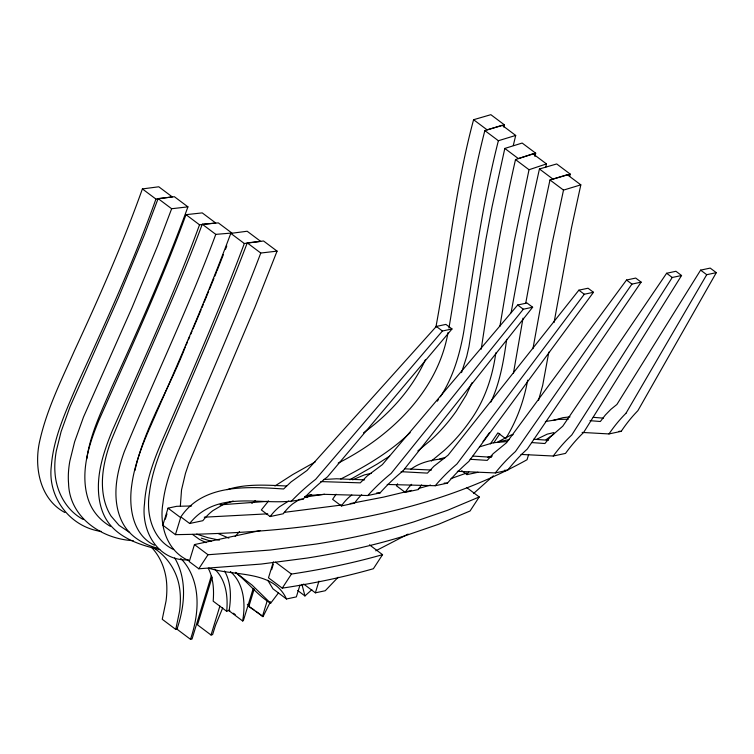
<?xml version="1.0" encoding="UTF-8"?>
<svg xmlns="http://www.w3.org/2000/svg" width="754" height="754" viewBox="0 0 754 754"><rect width="100%" height="100%" fill="white"/><g stroke="black" fill="none" stroke-linecap="round" stroke-linejoin="round"><path stroke-width="1.13" d="M229.244 610.109L226.709 611.315C228.094 596.574 226.106 579.92 214.777 569.242M253.221 588.422L243.363 620.665L242.618 620.957L229.093 610.806C231.214 597.526 231.421 582.993 224.541 570.976M242.618 620.957C245.71 603.907 244.211 583.737 230.404 571.532M499.902 326.341L514.068 242.109L529.025 169.725L546.471 163.92L545.726 167.331M506.697 339.375C503.663 360.732 500.043 382.372 490.892 402.089M86.767 458.913C90.263 433.776 101.865 410.751 111.601 387.613C138.915 328.178 165.569 268.367 187.925 206.86L174.4 196.719L158.123 198.594L144.203 235.389L118.491 297.528L70.009 406.83L61.093 431.665L56.305 450.967A103.609 58.181 -53.1 0 0 55.042 473.361C56.427 492.023 66.39 510.552 83.242 519.497M481.212 349.215C490.76 285.681 501.24 222.26 515.5 159.584L532.946 153.778L546.471 163.92M495.821 352.834C492.522 377.236 484.426 401.185 469.846 421.222A101.658 57.078 -53.1 0 1 444.153 450.506L431.392 461.043M548.837 352.09L542.691 385.313L538.535 400.317M523.022 318.16L513.408 373.428M532.946 348.687L552.06 243.674L563.511 190.102L580.825 184.853L571.466 227.962L554.058 322.514M511.089 312.769L527.951 220.875L539.44 168.981L556.697 163.948L570.222 174.089L569.694 176.37M525.736 303.24L538.535 233.533L549.977 179.961L567.3 174.711L580.825 184.853M134.909 470.543C144.73 427.037 169.358 388.593 185.201 347.208M448.036 332.486C437.659 391.873 390.007 436.896 338.188 463.116M448.941 328.047C460.157 262.1 468.13 195.484 484.85 130.583L502.183 125.296L515.708 135.437L513.295 145.484M527.668 380.148C523.964 400.789 516.716 420.836 505.651 438.677L497.904 432.871L490.336 443.927M534.925 156.502L535.689 153.194L522.164 143.053L504.812 148.434L492.032 206.945L485.783 240.102L468.95 346.67L466.735 356.416L461.542 372.599M515.708 135.437L498.375 140.725C482.334 203.825 473.776 268.424 463.597 332.637C459.535 355.096 452.994 377.537 440.355 396.774M435.84 327.453C448.724 258.283 455.19 187.84 473.587 119.716L490.854 114.683L504.379 124.834L503.823 127.068M151.46 547.3C159.311 555.491 164.099 566.235 165.965 577.357A111.121 62.394 -53.1 0 1 166.05 600.995L162.242 619.279L175.767 629.43L179.575 611.136A111.121 62.394 -53.1 0 0 179.49 587.498M174.692 557.951C187.463 579.534 184.739 606.348 176.964 629.166L190.489 639.317C198.264 616.489 200.988 589.685 188.217 568.092A152.412 85.579 -53.1 0 0 180.724 558.375M191.61 505.972L176.69 506.311L168.029 508.158L162.817 525.189L175.437 534.652C295.511 532.852 420.336 518.941 527.027 459.742L528.658 454.417M165.324 519.195L166.964 513.842M175.437 534.652L180.64 517.612L168.029 508.158M260.375 530.533L194.457 544.577L189.254 561.617L198.811 568.78L261.204 564.058L307.208 558.045A880.418 394.219 17 0 0 404.757 535.887L438.357 524.35L470.044 511.005L479.242 496.961L466.594 487.47M211.393 575.688L192.016 639.062L190.489 639.317M212.147 576.999L197.51 624.868L211.035 635.009L212.609 634.604L215.531 625.207L222.722 607.875M211.035 635.009L219.876 606.103M270.46 601.758L263.052 616.602L248.858 606.47L254.202 588.997M273.372 561.834L268.49 577.809L282.26 588.139A879.777 393.927 17 0 0 373.39 568.723L382.551 554.661L369.488 544.859M271.647 569.675L273.278 564.312M262.383 616.612L267.142 601.051M299.941 585.179L296.36 596.885L286.492 598.987L272.967 588.846L267.745 580.231M303.655 584.039L315.379 592.832L318.951 581.127M142.393 188.924L155.918 199.065L172.298 196.926L158.774 186.785L142.393 188.924C122.742 244.051 99.047 297.642 74.448 350.714C61.564 379.827 47.097 408.687 39.981 439.912C33.676 465.897 39.34 498.912 64.872 512.522M155.918 199.065C133.42 262.618 104.995 323.843 77.002 385.106C65.994 411.137 53.496 437.556 51.31 466.132C47.464 497.357 70.084 527.225 101.422 531.476M187.925 206.86L171.648 208.735L157.727 245.531L132.016 307.67L83.534 416.971L74.618 441.806L69.839 461.109A103.609 58.181 -53.1 0 0 68.567 483.502C69.443 517.348 101.799 539.119 133.232 540.665M230.79 233.372L244.315 243.514L260.696 241.384L247.171 231.242L230.79 233.372C205.842 300.262 177.058 365.652 148.425 431.024C141.092 448.215 134.391 465.906 131.846 484.511C128.51 506.368 132.223 534.567 154.429 545.236M244.315 243.514C219.367 310.403 190.583 375.794 161.95 441.165C153.42 461.08 145.786 481.844 144.514 503.672C140.894 531.108 157.906 561.334 188.472 559.873M185.993 214.664L199.518 224.805L215.757 223.033L202.232 212.892L185.993 214.664C160.413 284.776 128.953 352.486 98.736 420.666C90.621 440.534 83.392 461.712 85.108 483.493A123.92 69.585 -53.1 0 0 89.877 503.719C94.005 513.248 101.413 521.155 110.367 526.339M199.518 224.805C173.938 294.927 142.478 362.627 112.261 430.807C104.146 450.675 96.917 471.853 98.633 493.634A123.92 69.585 -53.1 0 0 103.402 513.86C112.893 536.103 138.001 544.793 159.829 549.562M180.366 505.906L181.535 489.883L185.475 473.333L188.905 463.201L255.059 306.953L277.067 251.129L263.542 240.988L247.246 242.892C221.808 309.828 192.751 375.322 164.655 441.165C157.727 457.885 151.488 475.124 149.396 493.201C145.899 514.586 152.61 539.789 173.703 549.572M277.067 251.129L260.771 253.033C235.333 319.979 206.276 385.464 178.18 451.307C171.252 468.027 165.013 485.265 162.921 503.342C159.085 525.566 166.992 551.419 189.169 560.816M202.261 224.221L215.785 234.371L231.864 233.033L218.34 222.892L202.261 224.221C174.966 298.009 140.63 368.866 110.763 441.552C104.335 459.431 99.971 478.875 103.864 497.829A125.221 70.31 -53.1 0 0 111.074 516.104L119.094 525.397L129.679 532.494M215.785 234.371C188.5 308.15 154.165 379.008 124.287 451.693C117.86 469.572 113.496 489.016 117.388 507.97A125.221 70.31 -53.1 0 0 124.608 526.245C132.025 537.725 144.627 544.69 157.548 548.215M217.02 270.827L223.382 254.626M225.503 249.225L226.775 245.993M201.997 307.604L203.326 304.362M204.202 302.194L208.622 291.374M209.508 289.216L213.929 278.396M214.805 276.228L216.577 271.902M471.957 382.768L466.302 394.898L456.321 411.071A101.658 57.078 -53.1 0 1 430.628 440.364L417.867 450.901M186.134 345.096L187.492 341.882M188.396 339.743L189.763 336.529M190.668 334.39L192.025 331.176M192.939 329.036L201.101 309.762M425.445 359.63C412.042 389.102 389.62 413.965 363.522 432.824M590.005 420.666L600.354 421.505L605.368 414.992L610.9 409.309L616.904 404.464L700.617 270.13L710.202 268.094L716.3 272.656L637.875 410.694A287.481 176.53 68.7 0 0 621.23 431.326L608.978 433.936L582.116 432.428M626.009 413.23L706.715 274.701L716.3 272.656M499.789 433.814L493.691 442.947M531.627 442.56L544.897 443.522L550.373 436.915L562.767 426.198L666.621 273.268L675.933 271.28L681.559 275.502L583.643 432.457A284.258 183.58 71.9 0 0 565.509 453.408L553.257 456.019L520.986 454.426M397.622 483.785L396.387 485.746L405.2 492.353L418.366 489.544A70.49 47.785 75.6 0 1 421.646 484.926M681.559 275.502L672.248 277.481L571.777 434.983A283.664 185.427 72.7 0 0 553.257 456.019M282.26 588.139L291.43 574.067A879.777 393.927 17 0 0 382.561 554.661M198.811 568.78L208.01 554.746L270.403 550.024L316.407 544.002A880.418 394.219 17 0 0 413.955 521.843L447.546 510.307L479.242 496.961M336.096 494.219L332.599 499.336L341.402 505.943L354.568 503.135A70.442 49.745 79.5 0 1 361.713 494.747M470.11 459.28L487.235 460.374L493.201 453.654L506.509 442.749L626.527 280.026L635.716 278.066L641.136 282.137L527.3 449.026A282.411 191.422 75.6 0 0 507.565 470.317L495.303 472.928L457.329 471.325M437.329 401.185L438.536 399.422M489.365 432.796L483.012 441.58M641.136 282.137L631.946 284.098L515.434 451.552A282.213 193.335 76.5 0 0 495.303 472.928M401.1 471.684L427.424 473.116L433.87 466.302L448.074 455.199L578.865 290.177L588.054 288.226L593.483 292.288L468.771 461.495A282.213 199.32 79.5 0 0 447.48 483.116L435.228 485.727L387.207 484.464M593.483 292.288L584.293 294.248L456.905 464.021A282.411 201.318 80.5 0 0 435.218 485.727M235.964 572.88C248.132 582.399 257.293 595.17 270.648 603.247L278.414 592.964M402.947 470.958L532.635 307.227L527.008 303.004L517.696 304.993L382.335 464.643L367.217 475.934L360.28 482.852L320.761 481.58M532.635 307.227L523.323 309.215L391.072 473.484A284.258 209.914 84.9 0 0 367.792 495.529L324.955 494.351L306.265 495.642M452.004 328.961L327.519 476.82A286.52 216.096 88.1 0 0 303.117 499.101C269.47 507.631 229.989 490.816 199.867 513.417A71.875 54.571 89.2 0 0 189.659 523.493L180.856 516.895C203.297 483.323 248.358 486.688 283.627 488.978L291.016 481.966L306.991 470.487L436.321 326.435L445.916 324.399L452.004 328.961L442.419 331.006L315.643 479.346A287.481 218.283 89.2 0 0 290.865 501.712M268.603 500.92L261.336 509.949L270.139 516.556L283.316 513.747A70.838 51.894 83.8 0 1 292.637 503.898L299.668 499.289M338.141 577.244L325.247 590.731L315.379 592.832M493.38 475.802L473.493 493.559M410.167 432.636C390.007 452.098 365.596 466.415 340.742 479.016M297.726 590.533L304.936 595.943L311.836 589.713M546.113 439.657L553.681 434.115M251.864 503.427L255.474 500.515M351.816 495.029L350.186 496.217A70.49 50.254 80.5 0 0 341.402 505.943M410.685 469.356C419.865 462.438 431.476 459.865 442.721 458.847M274.908 486.01L292.769 474.549L315.229 461.9M389.63 456.132L377.386 463.955L349.828 479.78M306.708 497.555L311.694 494.501M537.093 439.073L547.225 434.144L553.86 432.598M375.746 550.835L408.131 534.068M288.707 501.024L279.649 506.66A70.999 52.431 84.9 0 0 270.149 516.556M352.665 479.817L364.276 474.945L371.326 473.295M497.583 442.051L510.958 435.096L513.125 434.634M487.47 457.414L492.371 455.972M553.002 420.478L563.04 417.659L570.015 416.858M229.093 610.806L229.838 610.523M479.421 446.896L493.276 442.73L507.319 441.552M466.679 473.003L451.062 478.564M304.597 496.877L310.101 494.869M227.058 489.695C246.256 483.474 266.746 485.171 286.577 485.981M535.689 153.194L518.337 158.576L504.812 148.434M430.553 485.067L418.329 488.564M504.379 124.834L487.112 129.858L473.587 119.716M570.222 174.089L552.965 179.122L539.44 168.981M411.543 490.392L383.635 497.093L350.176 503.597M175.767 629.43L177.614 628.977M545.349 421.543L558.62 419.394L568.205 419.215M498.582 441.759L509.082 439.657M439.874 458.818L445.341 457.527M233.146 501.014L224.258 503.945L212.845 510.656A71.611 54.015 88.1 0 0 202.826 520.694L189.659 523.493M367.792 495.529L380.044 492.918A283.664 207.831 83.8 0 1 402.947 470.958M461.693 470.656L466.98 474.624L477.951 472.287M341.562 505.029L284.211 512.371M324.522 494.228L304.691 497.122M323.447 479.516L336.435 478.781L364.587 479.864M268.17 501.316L220.045 504.841M267.736 513.832L204.259 517.187M248.858 606.47L254.032 609.835M300.799 499.12L303.127 499.101M376.651 492.928L380.044 492.918M444.181 483.097L447.48 483.116M504.369 470.279L507.565 470.317M404.615 468.818L431.448 470.044M619.025 431.269L621.23 431.326M472.975 456.076L491.485 457.254M533.775 439.224L548.309 440.27M593.257 417.32L603.426 418.15M219.329 540.166L208.01 537.725L196.662 534.143M208.735 568.139C234.381 576.574 272.967 569.619 286.492 598.987M211.572 541.438L201.28 538.12M218.076 533.502L228.867 538.139M206.078 542.663L199.395 539.374L192.506 534.398M153.175 547.687C167.284 556.235 177.002 571.23 179.49 587.498M235.474 572.361L252.1 585.113L270.648 603.247M700.617 270.13L706.715 274.701M484.85 130.583L498.375 140.725M549.977 179.961L563.511 190.102M515.5 159.584L529.025 169.725M666.621 273.268L672.248 277.481M626.527 280.026L631.946 284.098M578.865 290.177L584.293 294.248M517.696 304.993L523.323 309.215M436.321 326.435L442.419 331.006M247.246 242.892L260.771 253.033M158.123 198.594L171.648 208.735M275.559 562.173L291.43 574.067M194.457 544.577L208.01 554.746M247.303 604.303L249.103 605.651M255.832 611.192L263.052 616.602M233.448 613.228L235.248 614.576M226.709 611.315L213.175 601.174C214.089 590.08 213.467 578.422 208.292 568.346M301.939 584.35L304.936 595.943M235.154 536.386A175.503 98.538 -53.1 0 1 239.546 531.598M608.978 433.936A286.52 178.321 69.5 0 1 626.009 413.23M466.98 474.624A70.838 46.305 72.7 0 1 468.762 471.797M405.2 492.353A70.442 48.256 76.5 0 1 411.637 484.322"/></g></svg>
